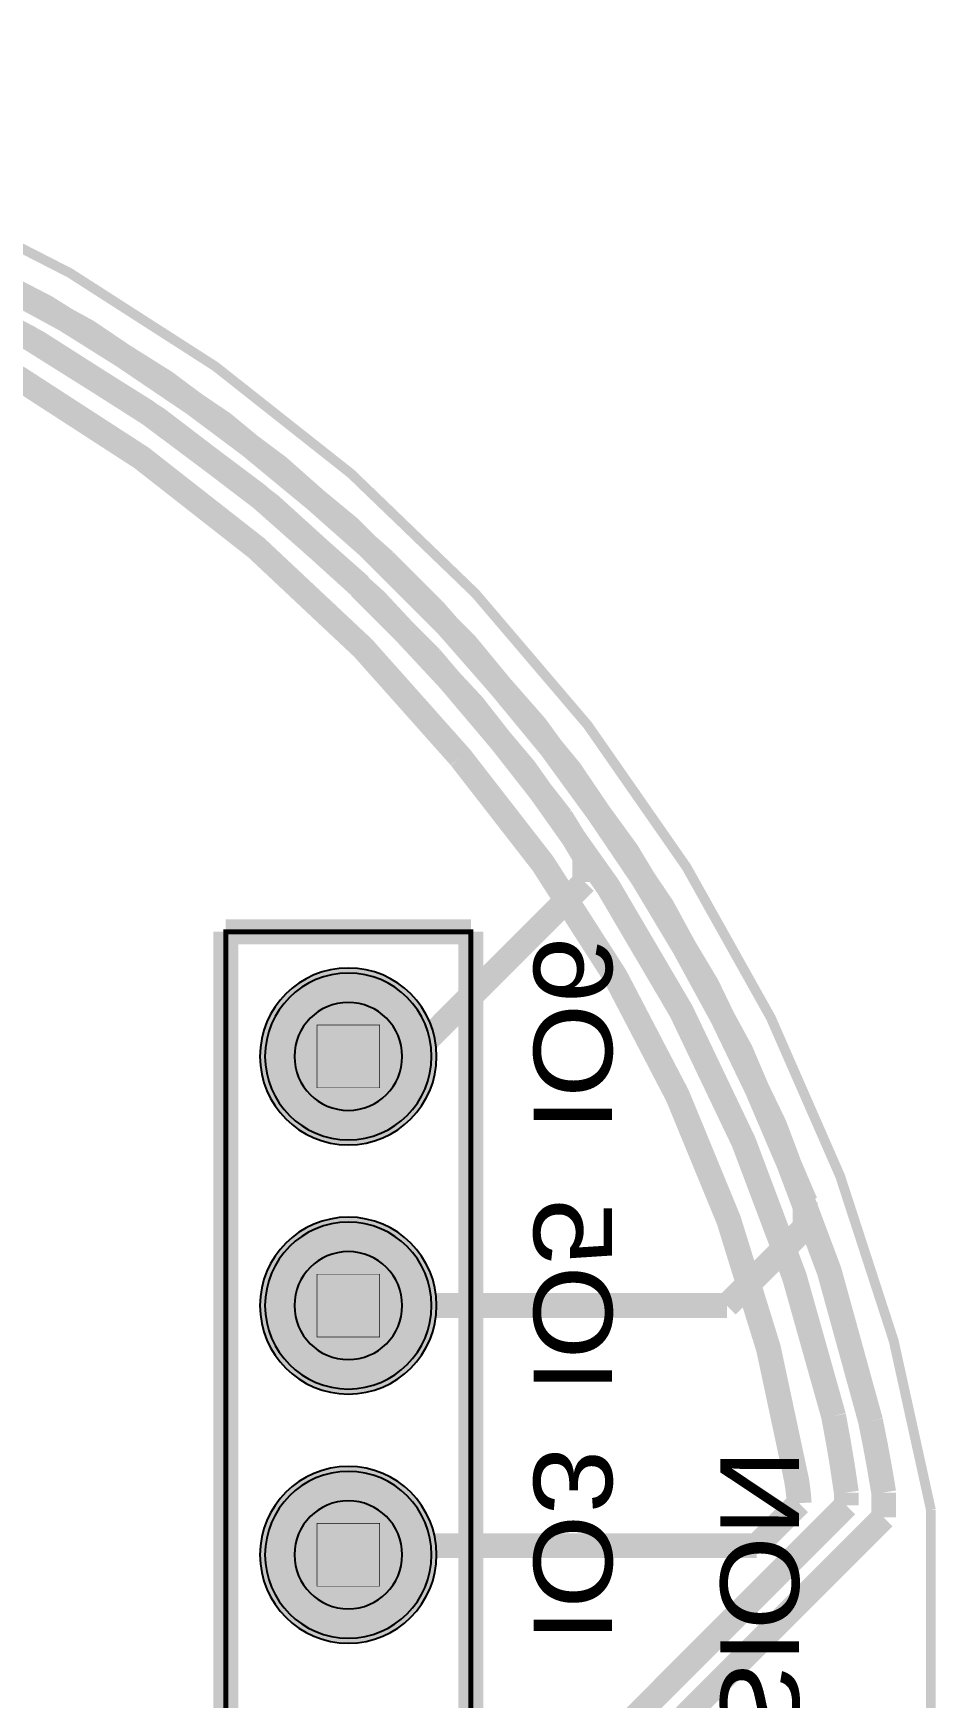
# Model space of a CAD drawing. Header units: millimetres. Extents: x -49.3 to 49.3, y -18 to 21.4.
# Drawn here: x 40.09 to 49.3, y 1.08 to 18.05 of the extents above; entities that cross this region are included whole.
import ezdxf
from ezdxf.enums import TextEntityAlignment as Align

# ---------------------------------------------------------------- set-up
doc = ezdxf.new("R2010")
doc.units = ezdxf.units.MM
doc.header["$MEASUREMENT"] = 0
for name, color, linetype, true_color in [('Board-Outline-Layer', 7, 'Continuous', 0xff00ff), ('Bottom-Layer', 7, 'Continuous', 0x0000ff), ('Bottom-Paste-Mask-Layer', 7, 'Continuous', 0x800000), ('Bottom-Silkscreen-Layer', 7, 'Continuous', 0x66cc33), ('Bottom-Solder-Mask-Layer', 7, 'Continuous', 0xaa00ff), ('Component-Shape-Layer', 7, 'Continuous', 0x00cccc), ('Hole-Layer', 7, 'Continuous', 0x222222), ('Multi-Layer', 7, 'Continuous', 0xc0c0c0), ('Pin-Soldering-Layer', 7, 'Continuous', 0xcc9999), ('Top-Layer', 7, 'Continuous', 0xff0000), ('Top-Paste-Mask-Layer', 7, 'Continuous', 0x808080), ('Top-Solder-Mask-Layer', 7, 'Continuous', 0x800080)]:
    doc.layers.add(name, color=color, linetype=linetype, true_color=true_color)
doc.styles.get("Standard").update_dxf_attribs({"font": 'arial.ttf'})

msp = doc.modelspace()

# ---------------------------------------------------------------- hatches: boundary and pattern name
at = {"layer": 'Bottom-Layer'}
for points in [[(42.457, 7.62, 1), (44.157, 7.62, 1)], [(42.457, 5.08, 1), (44.157, 5.08, 1)], [(42.457, 2.54, 1), (44.157, 2.54, 1)]]:
    msp.add_hatch(color=256, dxfattribs=at).paths.add_polyline_path(points)
at = {"layer": 'Bottom-Paste-Mask-Layer'}
for points in [[(42.457, 7.62, 1), (44.157, 7.62, 1)], [(42.457, 5.08, 1), (44.157, 5.08, 1)], [(42.457, 2.54, 1), (44.157, 2.54, 1)]]:
    msp.add_hatch(color=256, dxfattribs=at).paths.add_polyline_path(points)
at = {"layer": 'Bottom-Solder-Mask-Layer'}
for points in [[(42.406, 7.62, 1), (44.208, 7.62, 1)], [(42.406, 5.08, 1), (44.208, 5.08, 1)], [(42.406, 2.54, 1), (44.208, 2.54, 1)]]:
    msp.add_hatch(color=256, dxfattribs=at).paths.add_polyline_path(points)
at = {"layer": 'Hole-Layer'}
for points in [[(42.757, 7.62, 1), (43.857, 7.62, 1)], [(42.757, 5.08, 1), (43.857, 5.08, 1)], [(42.757, 2.54, 1), (43.857, 2.54, 1)]]:
    msp.add_hatch(color=256, dxfattribs=at).paths.add_polyline_path(points)
at = {"layer": 'Multi-Layer'}
for points in [[(42.457, 7.62, 1), (44.157, 7.62, 1)], [(42.457, 7.62, 1), (44.157, 7.62, 1)], [(42.457, 7.62, 1), (44.157, 7.62, 1)], [(42.457, 5.08, 1), (44.157, 5.08, 1)], [(42.457, 5.08, 1), (44.157, 5.08, 1)], [(42.457, 5.08, 1), (44.157, 5.08, 1)], [(42.457, 2.54, 1), (44.157, 2.54, 1)], [(42.457, 2.54, 1), (44.157, 2.54, 1)], [(42.457, 2.54, 1), (44.157, 2.54, 1)]]:
    msp.add_hatch(color=256, dxfattribs=at).paths.add_polyline_path(points)
at = {"layer": 'Pin-Soldering-Layer'}
for points in [[(43.627, 7.3), (42.987, 7.3), (42.987, 7.94), (43.627, 7.94)], [(43.627, 7.3), (42.987, 7.3), (42.987, 7.94), (43.627, 7.94)], [(43.627, 4.76), (42.987, 4.76), (42.987, 5.4), (43.627, 5.4)], [(43.627, 4.76), (42.987, 4.76), (42.987, 5.4), (43.627, 5.4)], [(43.627, 2.22), (42.987, 2.22), (42.987, 2.86), (43.627, 2.86)], [(43.627, 2.22), (42.987, 2.22), (42.987, 2.86), (43.627, 2.86)]]:
    msp.add_hatch(color=256, dxfattribs=at).paths.add_polyline_path(points)
at = {"layer": 'Top-Layer'}
for points in [[(42.457, 7.62, 1), (44.157, 7.62, 1)], [(42.457, 5.08, 1), (44.157, 5.08, 1)], [(42.457, 2.54, 1), (44.157, 2.54, 1)]]:
    msp.add_hatch(color=256, dxfattribs=at).paths.add_polyline_path(points)
at = {"layer": 'Top-Paste-Mask-Layer'}
for points in [[(42.457, 7.62, 1), (44.157, 7.62, 1)], [(42.457, 5.08, 1), (44.157, 5.08, 1)], [(42.457, 2.54, 1), (44.157, 2.54, 1)]]:
    msp.add_hatch(color=256, dxfattribs=at).paths.add_polyline_path(points)
at = {"layer": 'Top-Solder-Mask-Layer'}
for points in [[(42.406, 7.62, 1), (44.208, 7.62, 1)], [(42.406, 5.08, 1), (44.208, 5.08, 1)], [(42.406, 2.54, 1), (44.208, 2.54, 1)]]:
    msp.add_hatch(color=256, dxfattribs=at).paths.add_polyline_path(points)

# ---------------------------------------------------------------- linework, layer by layer
at = {"layer": 'Board-Outline-Layer', "const_width": 0.1}
msp.add_lwpolyline([(49.249, 3, 0.502), (23.538, 16.143)], format="xyb", dxfattribs=at)
msp.add_lwpolyline([(49.249, 3), (49.249, -3)], dxfattribs=at)
at = {"layer": 'Bottom-Layer', "const_width": 0.254}
for points in [[(47.968, 6.134, 0.218), (37.634, 16.468)], [(45.476, 10.056, 0.149), (37.51, 16.134)], [(45.72, 9.652, 0.007), (45.476, 10.056)]]:
    msp.add_lwpolyline(points, format="xyb", dxfattribs=at)
for points in [[(45.72, 9.652), (45.72, 9.398)], [(45.72, 9.398), (43.942, 7.62)], [(43.942, 7.62), (43.307, 7.62)], [(47.968, 6.134), (47.968, 5.88)], [(47.968, 5.88), (47.168, 5.08)], [(47.168, 5.08), (43.307, 5.08)]]:
    msp.add_lwpolyline(points, dxfattribs=at)
at = {"layer": 'Bottom-Layer'}
for points in [[(42.457, 7.62, 1), (44.157, 7.62, 1)], [(42.457, 5.08, 1), (44.157, 5.08, 1)], [(42.457, 2.54, 1), (44.157, 2.54, 1)]]:
    msp.add_lwpolyline(points, format="xyb", close=True, dxfattribs=at)
at = {"layer": 'Bottom-Paste-Mask-Layer'}
for points in [[(42.457, 7.62, 1), (44.157, 7.62, 1)], [(42.457, 5.08, 1), (44.157, 5.08, 1)], [(42.457, 2.54, 1), (44.157, 2.54, 1)]]:
    msp.add_lwpolyline(points, format="xyb", close=True, dxfattribs=at)
at = {"layer": 'Bottom-Silkscreen-Layer', "const_width": 0.254}
for points in [[(42.057, -8.89), (42.057, 8.89)], [(42.057, 8.89), (44.557, 8.89)], [(42.057, -8.89), (42.057, 8.89)], [(42.057, 8.89), (44.557, 8.89)], [(44.557, 8.89), (44.557, -8.89)], [(44.557, 8.89), (44.557, -8.89)]]:
    msp.add_lwpolyline(points, dxfattribs=at)
at = {"layer": 'Bottom-Solder-Mask-Layer'}
for points in [[(42.406, 7.62, 1), (44.208, 7.62), (44.208, 7.62, 1), (42.406, 7.62)], [(42.406, 5.08, 1), (44.208, 5.08), (44.208, 5.08, 1), (42.406, 5.08)], [(42.406, 2.54, 1), (44.208, 2.54), (44.208, 2.54, 1), (42.406, 2.54)]]:
    msp.add_lwpolyline(points, format="xyb", dxfattribs=at)
at = {"layer": 'Component-Shape-Layer', "const_width": 0.0508}
msp.add_lwpolyline([(44.557, 8.89), (44.557, -8.89), (42.057, -8.89), (42.057, 8.89)], close=True, dxfattribs=at)
msp.add_lwpolyline([(44.557, 8.89), (44.557, -8.89), (42.057, -8.89), (42.057, 8.89)], close=True, dxfattribs=at)
at = {"layer": 'Hole-Layer'}
for points in [[(42.757, 7.62, 1), (43.857, 7.62, 1)], [(42.757, 5.08, 1), (43.857, 5.08, 1)], [(42.757, 2.54, 1), (43.857, 2.54, 1)]]:
    msp.add_lwpolyline(points, format="xyb", close=True, dxfattribs=at)
at = {"layer": 'Multi-Layer'}
for points in [[(42.457, 7.62, 1), (44.157, 7.62, 1)], [(42.457, 7.62, 1), (44.157, 7.62, 1)], [(42.457, 7.62, 1), (44.157, 7.62, 1)], [(42.457, 5.08, 1), (44.157, 5.08, 1)], [(42.457, 5.08, 1), (44.157, 5.08, 1)], [(42.457, 5.08, 1), (44.157, 5.08, 1)], [(42.457, 2.54, 1), (44.157, 2.54, 1)], [(42.457, 2.54, 1), (44.157, 2.54, 1)], [(42.457, 2.54, 1), (44.157, 2.54, 1)]]:
    msp.add_lwpolyline(points, format="xyb", close=True, dxfattribs=at)
at = {"layer": 'Pin-Soldering-Layer', "const_width": 0.00508}
for points in [[(43.627, 7.3), (42.987, 7.3), (42.987, 7.94), (43.627, 7.94)], [(43.627, 7.3), (42.987, 7.3), (42.987, 7.94), (43.627, 7.94)], [(43.627, 4.76), (42.987, 4.76), (42.987, 5.4), (43.627, 5.4)], [(43.627, 4.76), (42.987, 4.76), (42.987, 5.4), (43.627, 5.4)], [(43.627, 2.22), (42.987, 2.22), (42.987, 2.86), (43.627, 2.86)], [(43.627, 2.22), (42.987, 2.22), (42.987, 2.86), (43.627, 2.86)]]:
    msp.add_lwpolyline(points, close=True, dxfattribs=at)
at = {"layer": 'Top-Layer', "const_width": 0.254}
for points in [[(44.45, 10.668, 0.204), (32.893, 16.764)], [(43.675, 12.672, 0.082), (38.945, 15.918)], [(43.426, 12.418, 0.082), (38.794, 15.596)], [(48.634, 3.904, 0.136), (44.173, 12.175)], [(48.257, 3.954, 0.129), (44.154, 11.675)], [(47.879, 3.302, 0.136), (44.45, 10.668)], [(48.387, 3.175, 0.013), (48.257, 3.954)], [(48.768, 3.175, 0.011), (48.634, 3.904)], [(47.906, 3.066, 0.026), (47.879, 3.302)]]:
    msp.add_lwpolyline(points, format="xyb", dxfattribs=at)
for points in [[(43.675, 12.672), (44.173, 12.175)], [(43.426, 12.418), (43.426, 12.403)], [(43.426, 12.403), (44.154, 11.675)], [(48.387, 3.175), (48.387, 3.043)], [(48.768, 3.175), (48.768, 2.921)], [(48.387, 3.043), (45.344, 0)], [(47.906, 3.066), (47.473, 2.633)], [(48.768, 2.921), (43.307, -2.54)], [(43.4, 2.633), (43.307, 2.54)], [(47.473, 2.633), (43.4, 2.633)]]:
    msp.add_lwpolyline(points, dxfattribs=at)
at = {"layer": 'Top-Layer'}
for points in [[(42.457, 7.62, 1), (44.157, 7.62, 1)], [(42.457, 5.08, 1), (44.157, 5.08, 1)], [(42.457, 2.54, 1), (44.157, 2.54, 1)]]:
    msp.add_lwpolyline(points, format="xyb", close=True, dxfattribs=at)
at = {"layer": 'Top-Paste-Mask-Layer'}
for points in [[(42.457, 7.62, 1), (44.157, 7.62, 1)], [(42.457, 5.08, 1), (44.157, 5.08, 1)], [(42.457, 2.54, 1), (44.157, 2.54, 1)]]:
    msp.add_lwpolyline(points, format="xyb", close=True, dxfattribs=at)
at = {"layer": 'Top-Solder-Mask-Layer'}
for points in [[(42.406, 7.62, 1), (44.208, 7.62), (44.208, 7.62, 1), (42.406, 7.62)], [(42.406, 5.08, 1), (44.208, 5.08), (44.208, 5.08, 1), (42.406, 5.08)], [(42.406, 2.54, 1), (44.208, 2.54), (44.208, 2.54, 1), (42.406, 2.54)]]:
    msp.add_lwpolyline(points, format="xyb", dxfattribs=at)

# ---------------------------------------------------------------- texts
at = {"layer": 'Bottom-Silkscreen-Layer', "text_generation_flag": 2, "width": 1.1}
for s, p in [('IO6', (44.958, 6.858)), ('IO5', (44.958, 4.191)), ('IO3', (44.958, 1.651)), ('EXPANSION', (46.863, -3.556))]:
    msp.add_text(s, height=0.8001, rotation=-90, dxfattribs=at).set_placement(p, align=Align.BOTTOM_LEFT)

doc.saveas('drawing.dxf')
